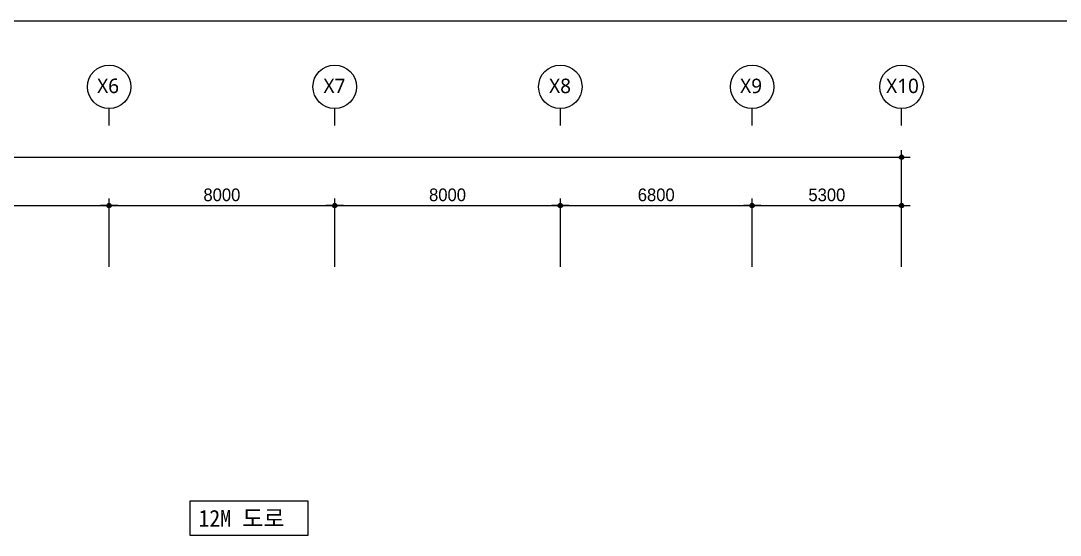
# Model space of a CAD drawing. Header units: millimetres. Extents: x 16332047 to 33387680, y -14835522 to -7015081.
# Drawn here: x 16463801 to 16500655, y -7456572 to -7438315 of the extents above; entities that cross this region are included whole.
import ezdxf
from ezdxf.enums import TextEntityAlignment as Align

# ---------------------------------------------------------------- set-up
doc = ezdxf.new("R2010")
doc.units = ezdxf.units.MM
doc.header["$LTSCALE"] = 300
doc.header["$MEASUREMENT"] = 0
doc.layers.get('0').update_dxf_attribs({"linetype": 'CONTINUOUS'})
doc.layers.add('3', color=3, linetype='CONTINUOUS')
doc.layers.add('arch', color=255, linetype='CONTINUOUS', lineweight=25)
doc.styles.add('돋움', font='HYGTRE.TTF')
doc.styles.add('돋움체', font='')
doc.styles.add('맑은 고딕', font='malgun.ttf')
doc.styles.get('돋움체').set_extended_font_data('DotumChe')

# ---------------------------------------------------------------- blocks, each defined once
blk = doc.blocks.new('DIMDOT')
at = {"color": 0}
blk.add_line((-2, 0), (2, 0), dxfattribs=at)
for radius in [0.5, 0.25]:
    blk.add_circle((0, 0), radius, dxfattribs=at)

msp = doc.modelspace()

# ---------------------------------------------------------------- linework, layer by layer
at = {"layer": '3', "color": 0, "linetype": 'Continuous'}
msp.add_line((16410488, -7438315), (16514320, -7438315), dxfattribs=at)
at = {"layer": 'arch'}
for p, q in [((16466934, -7442028), (16466934, -7441428)), ((16474931, -7442027), (16474931, -7441427)), ((16482931, -7442028), (16482931, -7441428)), ((16489731, -7442028), (16489731, -7441428)), ((16495031, -7442028), (16495031, -7441428)), ((16495031, -7447047), (16495031, -7442904)), ((16429031, -7443161), (16495031, -7443161)), ((16466931, -7447047), (16466931, -7444618)), ((16466931, -7447047), (16466931, -7444618)), ((16474931, -7447046), (16474931, -7444618)), ((16474931, -7447042), (16474931, -7444618)), ((16482931, -7447047), (16482931, -7444618)), ((16482931, -7447047), (16482931, -7444618)), ((16489731, -7447047), (16489731, -7444618)), ((16489731, -7447047), (16489731, -7444618)), ((16495031, -7447047), (16495031, -7444618)), ((16457931, -7444875), (16466931, -7444875)), ((16466931, -7444875), (16474931, -7444875)), ((16474931, -7444875), (16482931, -7444875)), ((16482931, -7444875), (16489731, -7444875)), ((16489731, -7444875), (16495031, -7444875))]:
    msp.add_line(p, q, dxfattribs=at)
at = {"layer": 'arch', "elevation": 0}
msp.add_lwpolyline([(16469799, -7456572), (16473994, -7456572), (16473994, -7455359), (16469799, -7455359)], close=True, dxfattribs=at)
at = {"layer": 'arch'}
for centre in [(16466934, -7440656), (16474931, -7440656), (16482931, -7440657), (16489731, -7440656), (16495031, -7440657)]:
    msp.add_circle(centre, 771, dxfattribs=at)

# ---------------------------------------------------------------- block references
at = {"layer": 'arch', "xscale": 154.2857142857142, "yscale": 154.2857142857142, "zscale": 154.2857142857142}
for p in [(16495031, -7443161), (16466931, -7444875), (16474931, -7444875), (16482931, -7444875), (16489731, -7444875), (16495031, -7444875)]:
    msp.add_blockref('DIMDOT', p, dxfattribs=at)
at = {"layer": 'arch', "xscale": 154.2857142857142, "yscale": 154.2857142857142, "zscale": 154.2857142857142, "rotation": 180}
for p in [(16466931, -7444875), (16474931, -7444875), (16482931, -7444875), (16489731, -7444875)]:
    msp.add_blockref('DIMDOT', p, dxfattribs=at)

# ---------------------------------------------------------------- texts
at = {"layer": 'arch', "style": '맑은 고딕'}
for s, p in [('X6', (16466897, -7440626)), ('X7', (16474921, -7440625)), ('X8', (16482921, -7440626)), ('X9', (16489694, -7440626)), ('X10', (16495062, -7440626))]:
    msp.add_text(s, height=514.3, dxfattribs=at).set_placement(p, align=Align.MIDDLE_CENTER)
at = {"layer": 'arch', "extrusion": (-2.15396e-07, -1.45748e-06, 1), "style": '돋움체'}
msp.add_text('12M 도로', height=600, dxfattribs=at).set_placement((16470099, -7455972, 8), align=Align.MIDDLE_LEFT)
at = {"layer": 'arch', "char_height": 450, "attachment_point": 5, "style": '돋움'}
for s, insert in [('\\A1;8000', (16470931, -7444495)), ('\\A1;8000', (16478931, -7444495)), ('\\A1;6800', (16486331, -7444496)), ('\\A1;5300', (16492381, -7444496))]:
    msp.add_mtext(s, dxfattribs=dict(at, insert=insert))

doc.saveas('drawing.dxf')
